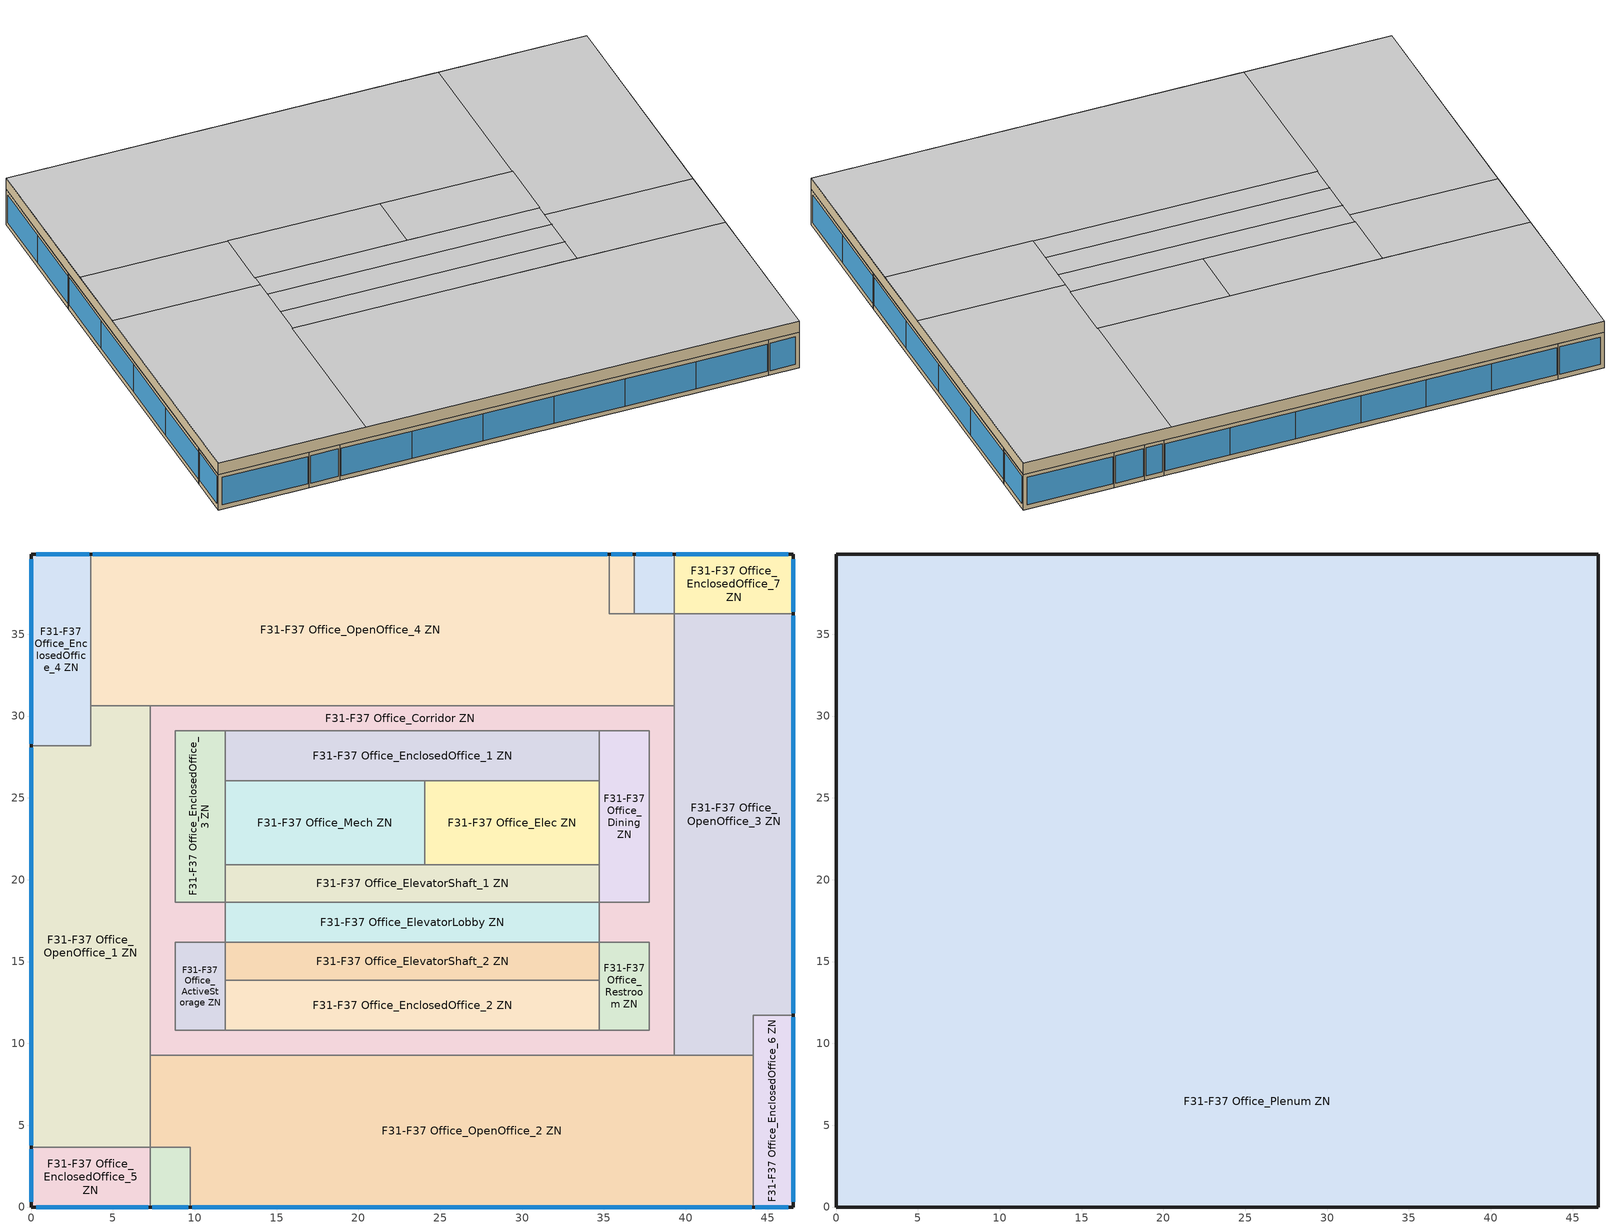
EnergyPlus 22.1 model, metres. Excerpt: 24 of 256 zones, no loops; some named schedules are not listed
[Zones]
F31-F37 Office_ActiveStorage ZN
 floor adiabatic (Adiabatic floor construction): 11.86,16.17 11.86,10.81 8.81,10.81 8.81,16.17 z140.82
 wall to F31-F37 Office_EnclosedOffice_2 ZN (Typical Interior Wall): 11.86,10.81 11.86,13.85 z140.82:144.02
 wall to F31-F37 Office_ElevatorShaft_2 ZN (Typical Interior Wall): 11.86,13.85 11.86,16.17 z140.82:144.02
 wall to F31-F37 Office_Corridor ZN (Typical Interior Wall): 11.86,16.17 8.81,16.17 8.81,10.81 11.86,10.81 z140.82:144.02
F31-F37 Office_Classroom ZN
 floor adiabatic (Adiabatic floor construction): 36.85,39.9 36.85,36.24 35.33,36.24 35.33,39.9 z140.82
 wall outside (Typical Insulated Steel Framed Exterior Wall R-20.41): 36.85,39.9 35.33,39.9 z140.82:144.02
 wall to F31-F37 Office_ConfRoom_2 ZN (Typical Interior Wall): 36.85,36.24 36.85,39.9 z140.82:144.02
 wall to F31-F37 Office_OpenOffice_4 ZN (Typical Interior Wall): 35.33,39.9 35.33,36.24 36.85,36.24 z140.82:144.02
 window (U 0.34 SHGC 0.38 Simple Glazing): 36.74,39.9 35.44,39.9 z141.22:143.72
F31-F37 Office_ConfRoom_1 ZN
 floor adiabatic (Adiabatic floor construction): 9.72,3.66 9.72,0 7.28,0 7.28,3.66 z140.82
 wall outside (Typical Insulated Steel Framed Exterior Wall R-20.41): 7.28,0 9.72,0 z140.82:144.02
 wall to F31-F37 Office_OpenOffice_2 ZN (Typical Interior Wall): 9.72,0 9.72,3.66 7.28,3.66 z140.82:144.02
 wall to F31-F37 Office_EnclosedOffice_5 ZN (Typical Interior Wall): 7.28,3.66 7.28,0 z140.82:144.02
 window (U 0.34 SHGC 0.38 Simple Glazing): 7.4,0 9.61,0 z141.22:143.69
F31-F37 Office_ConfRoom_2 ZN
 floor adiabatic (Adiabatic floor construction): 39.29,39.9 39.29,36.24 36.85,36.24 36.85,39.9 z140.82
 wall outside (Typical Insulated Steel Framed Exterior Wall R-20.41): 39.29,39.9 36.85,39.9 z140.82:144.02
 wall to F31-F37 Office_EnclosedOffice_7 ZN (Typical Interior Wall): 39.29,36.24 39.29,39.9 z140.82:144.02
 wall to F31-F37 Office_OpenOffice_4 ZN (Typical Interior Wall): 36.85,36.24 39.29,36.24 z140.82:144.02
 window (U 0.34 SHGC 0.38 Simple Glazing): 39.17,39.9 36.97,39.9 z141.22:143.69
F31-F37 Office_Corridor ZN
 floor adiabatic (Adiabatic floor construction): 8.81,29.09 8.81,19.95 7.28,19.95 7.28,29.09 z140.82; 37.76,18.61 37.76,16.17 34.72,16.17 34.72,18.61 z140.82; 39.29,30.62 39.29,19.95 37.76,19.95 37.76,30.62 z140.82; 11.86,18.61 11.86,16.17 8.81,16.17 8.81,18.61 z140.82; 39.29,10.81 39.29,9.28 8.81,9.28 8.81,10.81 z140.82; 39.29,19.95 39.29,10.81 37.76,10.81 37.76,19.95 z140.82; 37.76,30.62 37.76,29.09 7.28,29.09 7.28,30.62 z140.82; 8.81,19.95 8.81,9.28 7.28,9.28 7.28,19.95 z140.82
 wall to F31-F37 Office_Restroom ZN (Typical Interior Wall): 34.72,16.17 37.76,16.17 37.76,10.81 34.72,10.81 z140.82:144.02
 wall to F31-F37 Office_EnclosedOffice_2 ZN (Typical Interior Wall): 34.72,10.81 11.86,10.81 z140.82:144.02
 wall to F31-F37 Office_ElevatorLobby ZN (Typical Interior Wall): 11.86,16.17 11.86,18.61 / 34.72,18.61 34.72,16.17 z140.82:144.02
 wall to F31-F37 Office_EnclosedOffice_3 ZN (Typical Interior Wall): 11.86,18.61 8.81,18.61 8.81,29.09 11.86,29.09 z140.82:144.02
 wall to F31-F37 Office_Dining ZN (Typical Interior Wall): 34.72,29.09 37.76,29.09 37.76,18.61 34.72,18.61 z140.82:144.02
 wall to F31-F37 Office_EnclosedOffice_1 ZN (Typical Interior Wall): 11.86,29.09 34.72,29.09 z140.82:144.02
 wall to F31-F37 Office_OpenOffice_3 ZN (Typical Interior Wall): 39.29,9.28 39.29,30.62 z140.82:144.02
 wall to F31-F37 Office_OpenOffice_4 ZN (Typical Interior Wall): 39.29,30.62 7.28,30.62 z140.82:144.02
 wall to F31-F37 Office_OpenOffice_1 ZN (Typical Interior Wall): 7.28,30.62 7.28,9.28 z140.82:144.02
 wall to F31-F37 Office_OpenOffice_2 ZN (Typical Interior Wall): 7.28,9.28 39.29,9.28 z140.82:144.02
F31-F37 Office_Dining ZN
 floor adiabatic (Adiabatic floor construction): 37.76,29.09 37.76,18.61 34.72,18.61 34.72,29.09 z140.82
 wall to F31-F37 Office_EnclosedOffice_1 ZN (Typical Interior Wall): 34.72,29.09 34.72,26.05 z140.82:144.02
 wall to F31-F37 Office_Elec ZN (Typical Interior Wall): 34.72,26.05 34.72,20.92 z140.82:144.02
 wall to F31-F37 Office_ElevatorShaft_1 ZN (Typical Interior Wall): 34.72,20.92 34.72,18.61 z140.82:144.02
F31-F37 Office_Elec ZN
 floor adiabatic (Adiabatic floor construction): 34.72,26.05 34.72,20.92 24.05,20.92 24.05,26.05 z140.82
 wall to F31-F37 Office_EnclosedOffice_1 ZN (Typical Interior Wall): 34.72,26.05 24.05,26.05 z140.82:144.02
 wall to F31-F37 Office_Mech ZN (Typical Interior Wall): 24.05,26.05 24.05,20.92 z140.82:144.02
 wall to F31-F37 Office_ElevatorShaft_1 ZN (Typical Interior Wall): 24.05,20.92 34.72,20.92 z140.82:144.02
F31-F37 Office_ElevatorLobby ZN
 floor adiabatic (Adiabatic floor construction): 34.72,18.61 34.72,16.17 11.86,16.17 11.86,18.61 z140.82
 wall to F31-F37 Office_ElevatorShaft_1 ZN (Typical Interior Wall): 34.72,18.61 11.86,18.61 z140.82:144.02
 wall to F31-F37 Office_ElevatorShaft_2 ZN (Typical Interior Wall): 11.86,16.17 34.72,16.17 z140.82:144.02
F31-F37 Office_ElevatorShaft_1 ZN
 floor adiabatic (Adiabatic floor construction): 34.72,20.92 34.72,18.61 11.86,18.61 11.86,20.92 z140.82
 wall to F31-F37 Office_Mech ZN (Typical Interior Wall): 24.05,20.92 11.86,20.92 z140.82:144.02
 wall to F31-F37 Office_EnclosedOffice_3 ZN (Typical Interior Wall): 11.86,20.92 11.86,18.61 z140.82:144.02
F31-F37 Office_ElevatorShaft_2 ZN
 floor adiabatic (Adiabatic floor construction): 34.72,16.17 34.72,13.85 11.86,13.85 11.86,16.17 z140.82
 wall to F31-F37 Office_Restroom ZN (Typical Interior Wall): 34.72,13.85 34.72,16.17 z140.82:144.02
 wall to F31-F37 Office_EnclosedOffice_2 ZN (Typical Interior Wall): 11.86,13.85 34.72,13.85 z140.82:144.02
F31-F37 Office_EnclosedOffice_1 ZN
 floor adiabatic (Adiabatic floor construction): 34.72,29.09 34.72,26.05 11.86,26.05 11.86,29.09 z140.82
 wall to F31-F37 Office_EnclosedOffice_3 ZN (Typical Interior Wall): 11.86,29.09 11.86,26.05 z140.82:144.02
 wall to F31-F37 Office_Mech ZN (Typical Interior Wall): 11.86,26.05 24.05,26.05 z140.82:144.02
F31-F37 Office_EnclosedOffice_2 ZN
 floor adiabatic (Adiabatic floor construction): 34.72,13.85 34.72,10.81 11.86,10.81 11.86,13.85 z140.82
 wall to F31-F37 Office_Restroom ZN (Typical Interior Wall): 34.72,10.81 34.72,13.85 z140.82:144.02
F31-F37 Office_EnclosedOffice_3 ZN
 floor adiabatic (Adiabatic floor construction): 11.86,29.09 11.86,18.61 8.81,18.61 8.81,29.09 z140.82
 wall to F31-F37 Office_Mech ZN (Typical Interior Wall): 11.86,20.92 11.86,26.05 z140.82:144.02
F31-F37 Office_EnclosedOffice_4 ZN
 floor adiabatic (Adiabatic floor construction): 3.66,39.9 3.66,28.18 0,28.18 0,39.9 z140.82
 wall outside (Typical Insulated Steel Framed Exterior Wall R-20.41): 3.66,39.9 0,39.9 0,28.18 z140.82:144.02
 wall to F31-F37 Office_OpenOffice_1 ZN (Typical Interior Wall): 0,28.18 3.66,28.18 3.66,30.62 z140.82:144.02
 wall to F31-F37 Office_OpenOffice_4 ZN (Typical Interior Wall): 3.66,30.62 3.66,39.9 z140.82:144.02
 window (U 0.34 SHGC 0.38 Simple Glazing): 3.54,39.9 0.31,39.9 z141.22:143.68
 window (Office_EnclosedOffice_4_Wall_5_0_0_0_0_1_Win 4 Wind Cons U-0.34 SHGC 0.33): 0,33.94 0,28.3 z141.22:143.67
 window (Office_EnclosedOffice_4_Wall_5_0_0_1_0_0_Win 4 Wind Cons U-0.34 SHGC 0.33): 0,39.59 0,33.94 z141.22:143.67
F31-F37 Office_EnclosedOffice_5 ZN
 floor adiabatic (Adiabatic floor construction): 7.28,3.66 7.28,0 0,0 0,3.66 z140.82
 wall outside (Typical Insulated Steel Framed Exterior Wall R-20.41): 0,3.66 0,0 7.28,0 z140.82:144.02
 wall to F31-F37 Office_OpenOffice_1 ZN (Typical Interior Wall): 7.28,3.66 0,3.66 z140.82:144.02
 window (Office_EnclosedOffice_5_Wall_4_0_0_0_0_0_Win 4 Wind Cons U-0.34 SHGC 0.33): 0,3.54 0,0.31 z141.22:143.68
 window (U 0.34 SHGC 0.38 Simple Glazing): 0.31,0 7.17,0 z141.22:143.67
F31-F37 Office_EnclosedOffice_6 ZN
 floor adiabatic (Adiabatic floor construction): 46.57,11.72 46.57,0 44.13,0 44.13,11.72 z140.82
 wall outside (Typical Insulated Steel Framed Exterior Wall R-20.41): 44.13,0 46.57,0 46.57,11.72 z140.82:144.02
 wall to F31-F37 Office_OpenOffice_3 ZN (Typical Interior Wall): 46.57,11.72 44.13,11.72 44.13,9.28 z140.82:144.02
 wall to F31-F37 Office_OpenOffice_2 ZN (Typical Interior Wall): 44.13,9.28 44.13,0 z140.82:144.02
 window (Office_EnclosedOffice_6_Wall_2_0_0_0_0_1_Win 4 Wind Cons U-0.34 SHGC 0.33): 46.57,5.96 46.57,11.6 z141.22:143.67
 window (Office_EnclosedOffice_6_Wall_2_0_0_1_0_0_Win 4 Wind Cons U-0.34 SHGC 0.33): 46.57,0.31 46.57,5.95 z141.22:143.67
 window (U 0.34 SHGC 0.38 Simple Glazing): 44.25,0 46.27,0 z141.22:143.7
F31-F37 Office_EnclosedOffice_7 ZN
 floor adiabatic (Adiabatic floor construction): 46.57,39.9 46.57,36.24 39.29,36.24 39.29,39.9 z140.82
 wall outside (Typical Insulated Steel Framed Exterior Wall R-20.41): 46.57,36.24 46.57,39.9 39.29,39.9 z140.82:144.02
 wall to F31-F37 Office_OpenOffice_3 ZN (Typical Interior Wall): 39.29,36.24 46.57,36.24 z140.82:144.02
 window (Office_EnclosedOffice_7_Wall_2_0_0_0_0_0_Win 4 Wind Cons U-0.34 SHGC 0.33): 46.57,36.36 46.57,39.59 z141.22:143.68
 window (U 0.34 SHGC 0.38 Simple Glazing): 46.27,39.9 39.4,39.9 z141.22:143.67
F31-F37 Office_Mech ZN
 floor adiabatic (Adiabatic floor construction): 24.05,26.05 24.05,20.92 11.86,20.92 11.86,26.05 z140.82
F31-F37 Office_OpenOffice_1 ZN
 floor adiabatic (Adiabatic floor construction): 7.28,30.62 7.28,28.18 3.66,28.18 3.66,30.62 z140.82; 7.28,28.18 7.28,3.66 0,3.66 0,28.18 z140.82
 wall outside (Typical Insulated Steel Framed Exterior Wall R-20.41): 0,28.18 0,3.66 z140.82:144.02
 wall to F31-F37 Office_OpenOffice_4 ZN (Typical Interior Wall): 7.28,30.62 3.66,30.62 z140.82:144.02
 wall to F31-F37 Office_OpenOffice_2 ZN (Typical Interior Wall): 7.28,3.66 7.28,9.28 z140.82:144.02
 window (Office_OpenOffice_1_Wall_6_0_0_0_0_3_Win 4 Wind Cons U-0.34 SHGC 0.33): 0,9.84 0,3.77 z141.22:143.66
 window (Office_OpenOffice_1_Wall_6_0_0_1_0_2_Win 4 Wind Cons U-0.34 SHGC 0.33): 0,15.92 0,9.85 z141.22:143.66
 window (Office_OpenOffice_1_Wall_6_0_0_2_0_1_Win 4 Wind Cons U-0.34 SHGC 0.33): 0,21.99 0,15.92 z141.22:143.66
 window (Office_OpenOffice_1_Wall_6_0_0_3_0_0_Win 4 Wind Cons U-0.34 SHGC 0.33): 0,28.06 0,21.99 z141.22:143.66
F31-F37 Office_OpenOffice_2 ZN
 floor adiabatic (Adiabatic floor construction): 44.13,9.28 44.13,0 9.72,0 9.72,9.28 z140.82; 9.72,9.28 9.72,3.66 7.28,3.66 7.28,9.28 z140.82
 wall outside (Typical Insulated Steel Framed Exterior Wall R-20.41): 9.72,0 44.13,0 z140.82:144.02
 wall to F31-F37 Office_OpenOffice_3 ZN (Typical Interior Wall): 44.13,9.28 39.29,9.28 z140.82:144.02
 window (U 0.34 SHGC 0.38 Simple Glazing): 38.33,0 44.02,0 / 32.63,0 38.32,0 / 15.54,0 21.23,0 / 21.23,0 26.93,0 / 26.93,0 32.62,0 / 9.84,0 15.53,0 z141.22:143.66
F31-F37 Office_OpenOffice_3 ZN
 floor adiabatic (Adiabatic floor construction): 46.57,36.24 46.57,11.72 39.29,11.72 39.29,36.24 z140.82; 44.13,11.72 44.13,9.28 39.29,9.28 39.29,11.72 z140.82
 wall outside (Typical Insulated Steel Framed Exterior Wall R-20.41): 46.57,11.72 46.57,36.24 z140.82:144.02
 wall to F31-F37 Office_OpenOffice_4 ZN (Typical Interior Wall): 39.29,36.24 39.29,30.62 z140.82:144.02
 window (Office_OpenOffice_3_Wall_2_0_0_0_0_3_Win 4 Wind Cons U-0.34 SHGC 0.33): 46.57,30.05 46.57,36.12 z141.22:143.66
 window (Office_OpenOffice_3_Wall_2_0_0_1_0_2_Win 4 Wind Cons U-0.34 SHGC 0.33): 46.57,23.98 46.57,30.05 z141.22:143.66
 window (Office_OpenOffice_3_Wall_2_0_0_2_0_1_Win 4 Wind Cons U-0.34 SHGC 0.33): 46.57,17.91 46.57,23.98 z141.22:143.66
 window (Office_OpenOffice_3_Wall_2_0_0_3_0_0_Win 4 Wind Cons U-0.34 SHGC 0.33): 46.57,11.84 46.57,17.91 z141.22:143.66
F31-F37 Office_OpenOffice_4 ZN
 floor adiabatic (Adiabatic floor construction): 35.33,39.9 35.33,30.62 3.66,30.62 3.66,39.9 z140.82; 39.29,36.24 39.29,30.62 35.33,30.62 35.33,36.24 z140.82
 wall outside (Typical Insulated Steel Framed Exterior Wall R-20.41): 35.33,39.9 3.66,39.9 z140.82:144.02
 window (U 0.34 SHGC 0.38 Simple Glazing): 35.21,39.9 29.97,39.9 / 29.97,39.9 24.73,39.9 / 24.73,39.9 19.49,39.9 / 19.49,39.9 14.25,39.9 / 14.25,39.9 9.01,39.9 / 9.01,39.9 3.77,39.9 z141.22:143.66
F31-F37 Office_Restroom ZN
 floor adiabatic (Adiabatic floor construction): 37.76,16.17 37.76,10.81 34.72,10.81 34.72,16.17 z140.82
F31-F37 Office_Plenum ZN
 floor to F31-F37 Office_Classroom ZN (Typical Interior Floor): 36.85,39.9 36.85,36.24 35.33,36.24 35.33,39.9 z144.02
 floor to F31-F37 Office_Dining ZN (Typical Interior Floor): 37.76,29.09 37.76,18.61 34.72,18.61 34.72,29.09 z144.02
 floor to F31-F37 Office_Corridor ZN (Typical Interior Floor): 11.86,18.61 11.86,16.17 8.81,16.17 8.81,18.61 z144.02; 39.29,29.09 39.29,19.95 37.76,19.95 37.76,29.09 z144.02; 39.29,30.62 39.29,29.09 8.81,29.09 8.81,30.62 z144.02; 8.81,19.95 8.81,10.81 7.28,10.81 7.28,19.95 z144.02; 8.81,30.62 8.81,19.95 7.28,19.95 7.28,30.62 z144.02; 37.76,10.81 37.76,9.28 7.28,9.28 7.28,10.81 z144.02; 37.76,18.61 37.76,16.17 34.72,16.17 34.72,18.61 z144.02; 39.29,19.95 39.29,9.28 37.76,9.28 37.76,19.95 z144.02
 floor to F31-F37 Office_OpenOffice_3 ZN (Typical Interior Floor): 46.57,36.24 46.57,11.72 44.13,11.72 44.13,36.24 z144.02; 44.13,36.24 44.13,9.28 39.29,9.28 39.29,36.24 z144.02
 floor to F31-F37 Office_EnclosedOffice_5 ZN (Typical Interior Floor): 7.28,3.66 7.28,0 0,0 0,3.66 z144.02
 floor to F31-F37 Office_EnclosedOffice_4 ZN (Typical Interior Floor): 3.66,39.9 3.66,28.18 0,28.18 0,39.9 z144.02
 floor to F31-F37 Office_Mech ZN (Typical Interior Floor): 24.05,26.05 24.05,20.92 11.86,20.92 11.86,26.05 z144.02
 floor to F31-F37 Office_Elec ZN (Typical Interior Floor): 34.72,26.05 34.72,20.92 24.05,20.92 24.05,26.05 z144.02
 floor to F31-F37 Office_ActiveStorage ZN (Typical Interior Floor): 11.86,16.17 11.86,10.81 8.81,10.81 8.81,16.17 z144.02
 floor to F31-F37 Office_EnclosedOffice_2 ZN (Typical Interior Floor): 34.72,13.85 34.72,10.81 11.86,10.81 11.86,13.85 z144.02
 floor to F31-F37 Office_Restroom ZN (Typical Interior Floor): 37.76,16.17 37.76,10.81 34.72,10.81 34.72,16.17 z144.02
 floor to F31-F37 Office_ConfRoom_2 ZN (Typical Interior Floor): 39.29,39.9 39.29,36.24 36.85,36.24 36.85,39.9 z144.02
 floor to F31-F37 Office_EnclosedOffice_1 ZN (Typical Interior Floor): 34.72,29.09 34.72,26.05 11.86,26.05 11.86,29.09 z144.02
 floor to F31-F37 Office_ElevatorLobby ZN (Typical Interior Floor): 34.72,18.61 34.72,16.17 11.86,16.17 11.86,18.61 z144.02
 floor to F31-F37 Office_ElevatorShaft_2 ZN (Typical Interior Floor): 34.72,16.17 34.72,13.85 11.86,13.85 11.86,16.17 z144.02
 floor to F31-F37 Office_EnclosedOffice_7 ZN (Typical Interior Floor): 46.57,39.9 46.57,36.24 39.29,36.24 39.29,39.9 z144.02
 floor to F31-F37 Office_OpenOffice_4 ZN (Typical Interior Floor): 35.33,39.9 35.33,36.24 3.66,36.24 3.66,39.9 z144.02; 39.29,36.24 39.29,30.62 3.66,30.62 3.66,36.24 z144.02
 floor to F31-F37 Office_ConfRoom_1 ZN (Typical Interior Floor): 9.72,3.66 9.72,0 7.28,0 7.28,3.66 z144.02
 floor to F31-F37 Office_OpenOffice_2 ZN (Typical Interior Floor): 44.13,3.66 44.13,0 9.72,0 9.72,3.66 z144.02; 44.13,9.28 44.13,3.66 7.28,3.66 7.28,9.28 z144.02
 floor to F31-F37 Office_EnclosedOffice_6 ZN (Typical Interior Floor): 46.57,11.72 46.57,0 44.13,0 44.13,11.72 z144.02
 floor to F31-F37 Office_OpenOffice_1 ZN (Typical Interior Floor): 3.66,28.18 3.66,3.66 0,3.66 0,28.18 z144.02; 7.28,30.62 7.28,3.66 3.66,3.66 3.66,30.62 z144.02
 floor to F31-F37 Office_EnclosedOffice_3 ZN (Typical Interior Floor): 11.86,29.09 11.86,18.61 8.81,18.61 8.81,29.09 z144.02
 floor to F31-F37 Office_ElevatorShaft_1 ZN (Typical Interior Floor): 34.72,20.92 34.72,18.61 11.86,18.61 11.86,20.92 z144.02
 wall outside (Typical Insulated Steel Framed Exterior Wall R-20.41): 46.57,0 46.57,39.9 0,39.9 0,0 46.57,0 z144.02:145.02
 ceiling adiabatic (Adiabatic floor construction): 24.05,20.92 24.05,26.05 11.86,26.05 11.86,20.92 z145.02; 34.72,20.92 34.72,26.05 24.05,26.05 24.05,20.92 z145.02; 46.57,13.85 46.57,19.95 34.72,19.95 34.72,13.85 z145.02; 46.57,19.95 46.57,39.9 34.72,39.9 34.72,19.95 z145.02; 46.57,0 46.57,13.85 11.86,13.85 11.86,0 z145.02; 34.72,26.05 34.72,39.9 0,39.9 0,26.05 z145.02; 11.86,0 11.86,19.95 0,19.95 0,0 z145.02; 11.86,19.95 11.86,26.05 0,26.05 0,19.95 z145.02; 34.72,13.85 34.72,16.17 11.86,16.17 11.86,13.85 z145.02; 34.72,16.17 34.72,18.61 11.86,18.61 11.86,16.17 z145.02; 34.72,18.61 34.72,20.92 11.86,20.92 11.86,18.61 z145.02
[Building]
-SuperTallBuilding-ASHRAE 169-2013-6A created: 2026-04-17 12:02:49 -0400: North Axis {deg}=0; Terrain=Suburbs; Loads Convergence Tolerance Value {W}=0.04; Temperature Convergence Tolerance Value {deltaC}=0.4; Solar Distribution=FullExterior; Maximum Number of Warmup Days=25; Minimum Number of Warmup Days=6
[Site:Location]
Rochester International Arpt_MN_USA: Latitude {deg}=43.9; Longitude {deg}=-92.5; Time Zone {hr}=-6; Elevation {m}=398
[Site:GroundTemperature:Deep]
5.5, 1.7, -0.6, -1.3, 0.1, 3.2, 7.1, 10.9, 13.4, 14, 12.6, 9.5
[Site:GroundTemperature:FCfactorMethod]
January Ground Temperature {C}=7.4; February Ground Temperature {C}=-0; March Ground Temperature {C}=-7.6; April Ground Temperature {C}=-12.6; May Ground Temperature {C}=-7.7; June Ground Temperature {C}=0.3; July Ground Temperature {C}=7; August Ground Temperature {C}=14.2; September Ground Temperature {C}=19.2; October Ground Temperature {C}=20.9; November Ground Temperature {C}=20; December Ground Temperature {C}=15.4
[Site:GroundTemperature:Shallow]
-2.2, -7.4, -8.8, -7.6, -0.6, 7.3, 14.6, 20, 21.5, 19, 13, 5.4
[Site:WaterMainsTemperature]
Calculation Method=Correlation; Annual Average Outdoor Air Temperature {C}=6.375; Maximum Difference In Monthly Average Outdoor Air Temperatures {deltaC}=33.5
[SizingPeriod:DesignDay] Day of Month=21; Dry-Bulb Temperature Range Modifier Type=DefaultMultipliers; Humidity Condition Type=Wetbulb; Barometric Pressure {Pa}=96634; Rain Indicator=No; Snow Indicator=No; Daylight Saving Time Indicator=No; Begin Environment Reset Mode=FullResetAtBeginEnvironment
Name | Month | Day Type | Maximum Dry-Bulb Temperature {C} | Daily Dry-Bulb Temperature Range {deltaC} | Wetbulb or DewPoint at Maximum Dry-Bulb {C} | Wind Speed {m/s} | Wind Direction {deg} | Solar Model Indicator | ASHRAE Clear Sky Optical Depth for Beam Irradiance (taub) | ASHRAE Clear Sky Optical Depth for Diffuse Irradiance (taud) | Sky Clearness
Rochester International Arpt Ann Clg .4% Condns DB=>MWB | 7 | SummerDesignDay | 31.2 | 10.6 | 23.1 | 6.7 | 200 | ASHRAETau | 0.404 | 2.226
Rochester International Arpt Ann Clg .4% Condns WB=>MDB | 7 | SummerDesignDay | 29.2 | 10.6 | 24.9 | 6.7 | 200 | ASHRAETau | 0.404 | 2.226
Rochester International Arpt Ann Htg 99.6% Condns DB | 1 | WinterDesignDay | -26.2 | 0 | -26.2 | 5.7 | 310 | ASHRAEClearSky |  |  | 0
[Material] Thermal Absorptance=0.9; Solar Absorptance=0.7
Name | Roughness | Thickness {m} | Conductivity {W/m-K} | Density {kg/m3} | Specific Heat {J/kg-K} | Visible Absorptance
100mm Normalweight concrete floor | MediumSmooth | 0.1016 | 2.31 | 2322 | 832 | 0.7
25mm Stucco | Smooth | 0.0254 | 0.72 | 1856 | 840 | 0.7
5/8 in. Gypsum Board | MediumSmooth | 0.0159 | 0.16 | 800 | 1090 | 0.7
G01 13mm gypsum board | Smooth | 0.0127 | 0.16 | 800 | 1090 | 0.5
Std Wood 6inch | MediumSmooth | 0.15 | 0.12 | 540 | 1210 | 0.7
[Material:NoMass] Thermal Absorptance=0.9; Solar Absorptance=0.7
Name | Roughness | Thermal Resistance {m2-K/W} | Visible Absorptance
CP02 CARPET PAD | VeryRough | 0.21648 | 0.8
Nonres_Floor_Insulation | MediumSmooth | 2.88292 | 0.7
Typical Insulation R-18.23 | Smooth | 3.21036 | 0.7
[WindowMaterial:SimpleGlazingSystem] U-Factor {W/m2-K}=1.93061; Visible Transmittance=0.81
Name | Solar Heat Gain Coefficient
Office_EnclosedOffice_4_Wall_5_0_0_0_0_1_Win 4 Wind SG Mat U-0.34 SHGC 0.33; Office_EnclosedOffice_4_Wall_5_0_0_1_0_0_Win 4 Wind SG Mat U-0.34 SHGC 0.33; Office_EnclosedOffice_5_Wall_4_0_0_0_0_0_Win 4 Wind SG Mat U-0.34 SHGC 0.33; Office_EnclosedOffice_6_Wall_2_0_0_0_0_1_Win 4 Wind SG Mat U-0.34 SHGC 0.33; Office_EnclosedOffice_6_Wall_2_0_0_1_0_0_Win 4 Wind SG Mat U-0.34 SHGC 0.33; Office_EnclosedOffice_7_Wall_2_0_0_0_0_0_Win 4 Wind SG Mat U-0.34 SHGC 0.33; Office_OpenOffice_1_Wall_6_0_0_0_0_3_Win 4 Wind SG Mat U-0.34 SHGC 0.33; Office_OpenOffice_1_Wall_6_0_0_1_0_2_Win 4 Wind SG Mat U-0.34 SHGC 0.33; Office_OpenOffice_1_Wall_6_0_0_2_0_1_Win 4 Wind SG Mat U-0.34 SHGC 0.33; Office_OpenOffice_1_Wall_6_0_0_3_0_0_Win 4 Wind SG Mat U-0.34 SHGC 0.33; Office_OpenOffice_3_Wall_2_0_0_0_0_3_Win 4 Wind SG Mat U-0.34 SHGC 0.33; Office_OpenOffice_3_Wall_2_0_0_1_0_2_Win 4 Wind SG Mat U-0.34 SHGC 0.33; Office_OpenOffice_3_Wall_2_0_0_2_0_1_Win 4 Wind SG Mat U-0.34 SHGC 0.33; Office_OpenOffice_3_Wall_2_0_0_3_0_0_Win 4 Wind SG Mat U-0.34 SHGC 0.33 | 0.33
U 0.34 SHGC 0.38 Simple Glazing | 0.38
[Construction]
Adiabatic floor construction: CP02 CARPET PAD, 100mm Normalweight concrete floor, Nonres_Floor_Insulation
InteriorFurnishings: Std Wood 6inch
Office_EnclosedOffice_4_Wall_5_0_0_0_0_1_Win 4 Wind Cons U-0.34 SHGC 0.33: Office_EnclosedOffice_4_Wall_5_0_0_0_0_1_Win 4 Wind SG Mat U-0.34 SHGC 0.33
Office_EnclosedOffice_4_Wall_5_0_0_1_0_0_Win 4 Wind Cons U-0.34 SHGC 0.33: Office_EnclosedOffice_4_Wall_5_0_0_1_0_0_Win 4 Wind SG Mat U-0.34 SHGC 0.33
Office_EnclosedOffice_5_Wall_4_0_0_0_0_0_Win 4 Wind Cons U-0.34 SHGC 0.33: Office_EnclosedOffice_5_Wall_4_0_0_0_0_0_Win 4 Wind SG Mat U-0.34 SHGC 0.33
Office_EnclosedOffice_6_Wall_2_0_0_0_0_1_Win 4 Wind Cons U-0.34 SHGC 0.33: Office_EnclosedOffice_6_Wall_2_0_0_0_0_1_Win 4 Wind SG Mat U-0.34 SHGC 0.33
Office_EnclosedOffice_6_Wall_2_0_0_1_0_0_Win 4 Wind Cons U-0.34 SHGC 0.33: Office_EnclosedOffice_6_Wall_2_0_0_1_0_0_Win 4 Wind SG Mat U-0.34 SHGC 0.33
Office_EnclosedOffice_7_Wall_2_0_0_0_0_0_Win 4 Wind Cons U-0.34 SHGC 0.33: Office_EnclosedOffice_7_Wall_2_0_0_0_0_0_Win 4 Wind SG Mat U-0.34 SHGC 0.33
Office_OpenOffice_1_Wall_6_0_0_0_0_3_Win 4 Wind Cons U-0.34 SHGC 0.33: Office_OpenOffice_1_Wall_6_0_0_0_0_3_Win 4 Wind SG Mat U-0.34 SHGC 0.33
Office_OpenOffice_1_Wall_6_0_0_1_0_2_Win 4 Wind Cons U-0.34 SHGC 0.33: Office_OpenOffice_1_Wall_6_0_0_1_0_2_Win 4 Wind SG Mat U-0.34 SHGC 0.33
Office_OpenOffice_1_Wall_6_0_0_2_0_1_Win 4 Wind Cons U-0.34 SHGC 0.33: Office_OpenOffice_1_Wall_6_0_0_2_0_1_Win 4 Wind SG Mat U-0.34 SHGC 0.33
Office_OpenOffice_1_Wall_6_0_0_3_0_0_Win 4 Wind Cons U-0.34 SHGC 0.33: Office_OpenOffice_1_Wall_6_0_0_3_0_0_Win 4 Wind SG Mat U-0.34 SHGC 0.33
Office_OpenOffice_3_Wall_2_0_0_0_0_3_Win 4 Wind Cons U-0.34 SHGC 0.33: Office_OpenOffice_3_Wall_2_0_0_0_0_3_Win 4 Wind SG Mat U-0.34 SHGC 0.33
Office_OpenOffice_3_Wall_2_0_0_1_0_2_Win 4 Wind Cons U-0.34 SHGC 0.33: Office_OpenOffice_3_Wall_2_0_0_1_0_2_Win 4 Wind SG Mat U-0.34 SHGC 0.33
Office_OpenOffice_3_Wall_2_0_0_2_0_1_Win 4 Wind Cons U-0.34 SHGC 0.33: Office_OpenOffice_3_Wall_2_0_0_2_0_1_Win 4 Wind SG Mat U-0.34 SHGC 0.33
Office_OpenOffice_3_Wall_2_0_0_3_0_0_Win 4 Wind Cons U-0.34 SHGC 0.33: Office_OpenOffice_3_Wall_2_0_0_3_0_0_Win 4 Wind SG Mat U-0.34 SHGC 0.33
Typical Insulated Steel Framed Exterior Wall R-20.41: 25mm Stucco, 5/8 in. Gypsum Board, Typical Insulation R-18.23, 5/8 in. Gypsum Board
Typical Interior Floor: 100mm Normalweight concrete floor, CP02 CARPET PAD
Typical Interior Wall: G01 13mm gypsum board, G01 13mm gypsum board
U 0.34 SHGC 0.38 Simple Glazing: U 0.34 SHGC 0.38 Simple Glazing
[Zone] Multiplier=7
Name | Part of Total Floor Area
F31-F37 Office_ActiveStorage ZN; F31-F37 Office_Classroom ZN; F31-F37 Office_ConfRoom_1 ZN; F31-F37 Office_ConfRoom_2 ZN; F31-F37 Office_Corridor ZN; F31-F37 Office_Dining ZN; F31-F37 Office_Elec ZN; F31-F37 Office_ElevatorLobby ZN; F31-F37 Office_ElevatorShaft_1 ZN; F31-F37 Office_ElevatorShaft_2 ZN; F31-F37 Office_EnclosedOffice_1 ZN; F31-F37 Office_EnclosedOffice_2 ZN; F31-F37 Office_EnclosedOffice_3 ZN; F31-F37 Office_EnclosedOffice_4 ZN; F31-F37 Office_EnclosedOffice_5 ZN; F31-F37 Office_EnclosedOffice_6 ZN; F31-F37 Office_EnclosedOffice_7 ZN; F31-F37 Office_Mech ZN; F31-F37 Office_OpenOffice_1 ZN; F31-F37 Office_OpenOffice_2 ZN; F31-F37 Office_OpenOffice_3 ZN; F31-F37 Office_OpenOffice_4 ZN; F31-F37 Office_Restroom ZN | Yes
F31-F37 Office_Plenum ZN | No
[Space]
Name | Zone | Space Type
F31-F37 Office_ActiveStorage | F31-F37 Office_ActiveStorage ZN | Storage
F31-F37 Office_Classroom | F31-F37 Office_Classroom ZN | Classroom
F31-F37 Office_ConfRoom_1 | F31-F37 Office_ConfRoom_1 ZN | Conference
F31-F37 Office_ConfRoom_2 | F31-F37 Office_ConfRoom_2 ZN | Conference
F31-F37 Office_Corridor | F31-F37 Office_Corridor ZN | Corridor
F31-F37 Office_Dining | F31-F37 Office_Dining ZN | Dining
F31-F37 Office_Elec | F31-F37 Office_Elec ZN | Elec/MechRoom
F31-F37 Office_ElevatorLobby | F31-F37 Office_ElevatorLobby ZN | Elevator Lobby
F31-F37 Office_ElevatorShaft_1 | F31-F37 Office_ElevatorShaft_1 ZN | Elevator Shaft
F31-F37 Office_ElevatorShaft_2 | F31-F37 Office_ElevatorShaft_2 ZN | Elevator Shaft
F31-F37 Office_EnclosedOffice_1 | F31-F37 Office_EnclosedOffice_1 ZN | ClosedOffice
F31-F37 Office_EnclosedOffice_2 | F31-F37 Office_EnclosedOffice_2 ZN | ClosedOffice
F31-F37 Office_EnclosedOffice_3 | F31-F37 Office_EnclosedOffice_3 ZN | ClosedOffice
F31-F37 Office_EnclosedOffice_4 | F31-F37 Office_EnclosedOffice_4 ZN | ClosedOffice
F31-F37 Office_EnclosedOffice_5 | F31-F37 Office_EnclosedOffice_5 ZN | ClosedOffice
F31-F37 Office_EnclosedOffice_6 | F31-F37 Office_EnclosedOffice_6 ZN | ClosedOffice
F31-F37 Office_EnclosedOffice_7 | F31-F37 Office_EnclosedOffice_7 ZN | ClosedOffice
F31-F37 Office_Mech | F31-F37 Office_Mech ZN | Elec/MechRoom
F31-F37 Office_OpenOffice_1 | F31-F37 Office_OpenOffice_1 ZN | OpenOffice
F31-F37 Office_OpenOffice_2 | F31-F37 Office_OpenOffice_2 ZN | OpenOffice
F31-F37 Office_OpenOffice_3 | F31-F37 Office_OpenOffice_3 ZN | OpenOffice
F31-F37 Office_OpenOffice_4 | F31-F37 Office_OpenOffice_4 ZN | OpenOffice
F31-F37 Office_Plenum | F31-F37 Office_Plenum ZN | Plenum Space Type
F31-F37 Office_Restroom | F31-F37 Office_Restroom ZN | Restroom
[SpaceList]
Corridor: F4-F12 Office_Corridor, F13-F21 Office_Corridor, Basement_Corridor, F31-F37 Office_Corridor, F22-F30 Office_Corridor
Elec/MechRoom: F38 Resi_bot_Elec, F1 Retail_F1_Mech, Basement_Mech, F72 Hotel_top_Mech, F55 Hotel_bot_Elec, F72 Hotel_top_Elec, F55 Hotel_bot_Mech, F4-F12 Office_Mech, F4-F12 Office_Elec, F13-F21 Office_Elec, F22-F30 Office_Elec, F2-F3 Retail_F2_Elec, F31-F37 Office_Mech, Basement_Elec, F38 Skylobby_Mech, F38 Skylobby_Elec, F2-F3 Retail_F2_Mech, F31-F37 Office_Elec, F39-F46 Resi_mid_Elec, F38 Resi_bot_Mech, F13-F21 Office_Mech, F1 Retail_F1_Elec, F39-F46 Resi_mid_Mech, F22-F30 Office_Mech, F47-F54 Resi_mid_Mech, F56-F63 Hotel_mid_Elec, F64-F70 Hotel_mid_Mech, F64-F70 Hotel_mid_Elec, F47-F54 Resi_mid_Elec, F56-F63 Hotel_mid_Mech
Elevator Lobby: F22-F30 Office_ElevatorLobby, Basement_ElevatorLobby, F38 Resi_bot_ElevatorLobby, F2-F3 Retail_F2_ElevatorLobby, F64-F70 Hotel_mid_ElevatorLobby, F38 Skylobby_ElevatorLobby, F13-F21 Office_ElevatorLobby, F55 Hotel_bot_ElevatorLobby, F39-F46 Resi_mid_ElevatorLobby, F72 Hotel_top_ElevatorLobby, F1 Retail_F1_ElevatorLobby, F4-F12 Office_ElevatorLobby, F56-F63 Hotel_mid_ElevatorLobby, F47-F54 Resi_mid_ElevatorLobby, F31-F37 Office_ElevatorLobby
Elevator Shaft: F72 Hotel_top_ElevatorShaft_1, F55 Hotel_bot_ElevatorShaft_2, F38 Resi_bot_ElevatorShaft_1, F1 Retail_F1_ElevatorShaft_1, F72 Hotel_top_ElevatorShaft_2, F1 Retail_F1_ElevatorShaft_2, Basement_ElevatorShaft_1, F13-F21 Office_ElevatorShaft_1, F4-F12 Office_ElevatorShaft_2, F38 Resi_bot_ElevatorShaft_2, F2-F3 Retail_F2_ElevatorShaft_2, F4-F12 Office_ElevatorShaft_1, F39-F46 Resi_mid_ElevatorShaft_1, F47-F54 Resi_mid_ElevatorShaft_2, F38 Skylobby_ElevatorShaft_1, F22-F30 Office_ElevatorShaft_2, F22-F30 Office_ElevatorShaft_1, F31-F37 Office_ElevatorShaft_1, F13-F21 Office_ElevatorShaft_2, F31-F37 Office_ElevatorShaft_2, F56-F63 Hotel_mid_ElevatorShaft_2, Basement_ElevatorShaft_2, F39-F46 Resi_mid_ElevatorShaft_2, F2-F3 Retail_F2_ElevatorShaft_1, F38 Skylobby_ElevatorShaft_2, F55 Hotel_bot_ElevatorShaft_1, F47-F54 Resi_mid_ElevatorShaft_1, F64-F70 Hotel_mid_ElevatorShaft_1, F56-F63 Hotel_mid_ElevatorShaft_1, F64-F70 Hotel_mid_ElevatorShaft_2
OpenOffice: F22-F30 Office_OpenOffice_4, F13-F21 Office_OpenOffice_4, F22-F30 Office_OpenOffice_3, F4-F12 Office_OpenOffice_2, F31-F37 Office_OpenOffice_4, F13-F21 Office_OpenOffice_2, F4-F12 Office_OpenOffice_1, F31-F37 Office_OpenOffice_3, F22-F30 Office_OpenOffice_1, F31-F37 Office_OpenOffice_1, F13-F21 Office_OpenOffice_1, F31-F37 Office_OpenOffice_2, F4-F12 Office_OpenOffice_3, F4-F12 Office_OpenOffice_4, F22-F30 Office_OpenOffice_2, Basement_OpenOffice, F13-F21 Office_OpenOffice_3
Plenum Space Type: F1 Retail_F1_Plenum, F72 Hotel_top_Plenum, F4-F12 Office_Plenum, F2-F3 Retail_F2_Plenum, F13-F21 Office_Plenum, F22-F30 Office_Plenum, F31-F37 Office_Plenum, F38 Skylobby_Plenum
Storage: F4-F12 Office_ActiveStorage, F22-F30 Office_ActiveStorage, F31-F37 Office_ActiveStorage, F13-F21 Office_ActiveStorage
Classroom: F4-F12 Office_Classroom, F31-F37 Office_Classroom, F22-F30 Office_Classroom, F13-F21 Office_Classroom
Conference: F31-F37 Office_ConfRoom_1, F4-F12 Office_ConfRoom_2, F13-F21 Office_ConfRoom_2, F13-F21 Office_ConfRoom_1, F22-F30 Office_ConfRoom_2, F31-F37 Office_ConfRoom_2, F22-F30 Office_ConfRoom_1, F4-F12 Office_ConfRoom_1
Dining: F4-F12 Office_Dining, F13-F21 Office_Dining, F22-F30 Office_Dining, F31-F37 Office_Dining
ClosedOffice: F13-F21 Office_EnclosedOffice_5, F4-F12 Office_EnclosedOffice_4, F22-F30 Office_EnclosedOffice_3, F4-F12 Office_EnclosedOffice_2, F4-F12 Office_EnclosedOffice_5, F13-F21 Office_EnclosedOffice_3, F31-F37 Office_EnclosedOffice_5, F13-F21 Office_EnclosedOffice_4, F13-F21 Office_EnclosedOffice_6, F4-F12 Office_EnclosedOffice_1, F13-F21 Office_EnclosedOffice_1, F4-F12 Office_EnclosedOffice_3, F31-F37 Office_EnclosedOffice_4, F31-F37 Office_EnclosedOffice_6, F13-F21 Office_EnclosedOffice_7, F31-F37 Office_EnclosedOffice_1, F22-F30 Office_EnclosedOffice_5, F4-F12 Office_EnclosedOffice_6, F4-F12 Office_EnclosedOffice_7, F31-F37 Office_EnclosedOffice_2, F22-F30 Office_EnclosedOffice_6, F22-F30 Office_EnclosedOffice_7, F22-F30 Office_EnclosedOffice_2, F22-F30 Office_EnclosedOffice_1, F22-F30 Office_EnclosedOffice_4, F31-F37 Office_EnclosedOffice_3, F13-F21 Office_EnclosedOffice_2, F31-F37 Office_EnclosedOffice_7
Restroom: F13-F21 Office_Restroom, F4-F12 Office_Restroom, F31-F37 Office_Restroom, F22-F30 Office_Restroom
[Lights] Design Level Calculation Method=Watts/Area; Return Air Fraction=0.4; Fraction Radiant=0.4; Fraction Visible=0.2; Fraction Replaceable=1
Name | Zone or ZoneList or Space or SpaceList | Schedule | Watts per Floor Area {W/m2}
Corridor Lights | Corridor | OfficeLarge BLDG_LIGHT_SCH_2013 | 4.4132
Elec/MechRoom Lights | Elec/MechRoom | OfficeLarge BLDG_LIGHT_SCH_2013 | 4.62848
Elevator Lobby Lights | Elevator Lobby | OfficeLarge BLDG_LIGHT_SCH | 6.99654
OpenOffice Lights | OpenOffice | OfficeLarge BLDG_LIGHT_SCH_2013 | 6.56599
Storage Lights | Storage | OfficeLarge BLDG_LIGHT_SCH_2013 | 4.09029
Classroom Lights | Classroom | OfficeLarge BLDG_LIGHT_SCH_2013 | 7.64238
Conference Lights | Conference | OfficeLarge BLDG_LIGHT_SCH_2013 | 10.441
Dining Lights | Dining | OfficeLarge BLDG_LIGHT_SCH_2013 | 4.62848
ClosedOffice Lights | ClosedOffice | OfficeLarge BLDG_LIGHT_SCH_2013 | 7.96529
Restroom Lights | Restroom | OfficeLarge BLDG_LIGHT_SCH_2013 | 6.78126
[People] Number of People Schedule=OfficeLarge BLDG_OCC_SCH; Number of People Calculation Method=People/Area; Fraction Radiant=0.3; Activity Level Schedule=OfficeMedium ACTIVITY_SCH; Work Efficiency Schedule=Work Efficiency Schedule; Clothing Insulation Schedule=Clothing Schedule; Air Velocity Schedule=Air Velocity Schedule
Name | Zone or ZoneList or Space or SpaceList | People per Floor Area {person/m2}
Corridor People | Corridor | 0.0107639
Elevator Lobby People | Elevator Lobby | 0.107639
OpenOffice People | OpenOffice | 0.0565105
Classroom People | Classroom | 0.376737
Conference People | Conference | 0.538196
Dining People | Dining | 0.107639
ClosedOffice People | ClosedOffice | 0.0511286
Restroom People | Restroom | 0.107639
[ElectricEquipment] Schedule=OfficeLarge BLDG_EQUIP_SCH; Design Level Calculation Method=Watts/Area; Fraction Latent=0; Fraction Radiant=0.5; Fraction Lost=0
Name | Zone or ZoneList or Space or SpaceList | Watts per Floor Area {W/m2}
Corridor Elec Equip | Corridor | 1.72223
Elec/MechRoom Elec Equip | Elec/MechRoom | 2.90626
Elevator Lobby Elec Equip | Elevator Lobby | 0.753474
OpenOffice Elec Equip | OpenOffice | 7.64238
Classroom Elec Equip | Classroom | 9.99967
Conference Elec Equip | Conference | 3.98265
Dining Elec Equip | Dining | 10.7639
ClosedOffice Elec Equip | ClosedOffice | 6.8889
Restroom Elec Equip | Restroom | 0.753474
[InternalMass] Construction=InteriorFurnishings
Name | Zone or ZoneList | Space or SpaceList | Surface Area {m2}
F31-F37 Office_ActiveStorage Mass | F31-F37 Office_ActiveStorage ZN | F31-F37 Office_ActiveStorage | 32.7014
F31-F37 Office_Classroom Mass | F31-F37 Office_Classroom ZN | F31-F37 Office_Classroom | 11.1484
F31-F37 Office_ConfRoom_1 Mass | F31-F37 Office_ConfRoom_1 ZN | F31-F37 Office_ConfRoom_1 | 17.8374
F31-F37 Office_ConfRoom_2 Mass | F31-F37 Office_ConfRoom_2 ZN | F31-F37 Office_ConfRoom_2 | 17.8374
F31-F37 Office_Corridor Mass | F31-F37 Office_Corridor ZN | F31-F37 Office_Corridor | 336.309
F31-F37 Office_Dining Mass | F31-F37 Office_Dining ZN | F31-F37 Office_Dining | 63.9178
F31-F37 Office_Elec Mass | F31-F37 Office_Elec ZN | F31-F37 Office_Elec | 109.255
F31-F37 Office_ElevatorLobby Mass | F31-F37 Office_ElevatorLobby ZN | F31-F37 Office_ElevatorLobby | 111.484
F31-F37 Office_EnclosedOffice_1 Mass | F31-F37 Office_EnclosedOffice_1 ZN | F31-F37 Office_EnclosedOffice_1 | 139.355
F31-F37 Office_EnclosedOffice_2 Mass | F31-F37 Office_EnclosedOffice_2 ZN | F31-F37 Office_EnclosedOffice_2 | 139.355
F31-F37 Office_EnclosedOffice_3 Mass | F31-F37 Office_EnclosedOffice_3 ZN | F31-F37 Office_EnclosedOffice_3 | 63.9178
F31-F37 Office_EnclosedOffice_4 Mass | F31-F37 Office_EnclosedOffice_4 ZN | F31-F37 Office_EnclosedOffice_4 | 85.7305
F31-F37 Office_EnclosedOffice_5 Mass | F31-F37 Office_EnclosedOffice_5 ZN | F31-F37 Office_EnclosedOffice_5 | 53.289
F31-F37 Office_EnclosedOffice_6 Mass | F31-F37 Office_EnclosedOffice_6 ZN | F31-F37 Office_EnclosedOffice_6 | 57.1541
F31-F37 Office_EnclosedOffice_7 Mass | F31-F37 Office_EnclosedOffice_7 ZN | F31-F37 Office_EnclosedOffice_7 | 53.289
F31-F37 Office_Mech Mass | F31-F37 Office_Mech ZN | F31-F37 Office_Mech | 124.863
F31-F37 Office_OpenOffice_1 Mass | F31-F37 Office_OpenOffice_1 ZN | F31-F37 Office_OpenOffice_1 | 374.948
F31-F37 Office_OpenOffice_2 Mass | F31-F37 Office_OpenOffice_2 ZN | F31-F37 Office_OpenOffice_2 | 666.193
F31-F37 Office_OpenOffice_3 Mass | F31-F37 Office_OpenOffice_3 ZN | F31-F37 Office_OpenOffice_3 | 380.892
F31-F37 Office_OpenOffice_4 Mass | F31-F37 Office_OpenOffice_4 ZN | F31-F37 Office_OpenOffice_4 | 632.406
F31-F37 Office_Plenum Mass | F31-F37 Office_Plenum ZN | F31-F37 Office_Plenum | 3716.4
F31-F37 Office_Restroom Mass | F31-F37 Office_Restroom ZN | F31-F37 Office_Restroom | 32.7014
[ZoneInfiltration:DesignFlowRate] Design Flow Rate Calculation Method=Flow/ExteriorArea; Flow Rate per Exterior Surface Area {m3/s-m2}=0.000610952; Constant Term Coefficient=0.3357; Temperature Term Coefficient=0.0037; Velocity Term Coefficient=0; Velocity Squared Term Coefficient=0.0173
Name | Zone or ZoneList or Space or SpaceList | Schedule
F31-F37 Office_Classroom HVAC Off Infiltration | F31-F37 Office_Classroom ZN | Infiltration HVAC Off Schedule
F31-F37 Office_Classroom HVAC On Infiltration | F31-F37 Office_Classroom ZN | Infiltration HVAC On Schedule
F31-F37 Office_ConfRoom_1 HVAC Off Infiltration | F31-F37 Office_ConfRoom_1 ZN | Infiltration HVAC Off Schedule
F31-F37 Office_ConfRoom_1 HVAC On Infiltration | F31-F37 Office_ConfRoom_1 ZN | Infiltration HVAC On Schedule
F31-F37 Office_ConfRoom_2 HVAC Off Infiltration | F31-F37 Office_ConfRoom_2 ZN | Infiltration HVAC Off Schedule
F31-F37 Office_ConfRoom_2 HVAC On Infiltration | F31-F37 Office_ConfRoom_2 ZN | Infiltration HVAC On Schedule
F31-F37 Office_EnclosedOffice_4 HVAC Off Infiltration | F31-F37 Office_EnclosedOffice_4 ZN | Infiltration HVAC Off Schedule
F31-F37 Office_EnclosedOffice_4 HVAC On Infiltration | F31-F37 Office_EnclosedOffice_4 ZN | Infiltration HVAC On Schedule
F31-F37 Office_EnclosedOffice_5 HVAC Off Infiltration | F31-F37 Office_EnclosedOffice_5 ZN | Infiltration HVAC Off Schedule
F31-F37 Office_EnclosedOffice_5 HVAC On Infiltration | F31-F37 Office_EnclosedOffice_5 ZN | Infiltration HVAC On Schedule
F31-F37 Office_EnclosedOffice_6 HVAC Off Infiltration | F31-F37 Office_EnclosedOffice_6 ZN | Infiltration HVAC Off Schedule
F31-F37 Office_EnclosedOffice_6 HVAC On Infiltration | F31-F37 Office_EnclosedOffice_6 ZN | Infiltration HVAC On Schedule
F31-F37 Office_EnclosedOffice_7 HVAC Off Infiltration | F31-F37 Office_EnclosedOffice_7 ZN | Infiltration HVAC Off Schedule
F31-F37 Office_EnclosedOffice_7 HVAC On Infiltration | F31-F37 Office_EnclosedOffice_7 ZN | Infiltration HVAC On Schedule
F31-F37 Office_OpenOffice_1 HVAC Off Infiltration | F31-F37 Office_OpenOffice_1 ZN | Infiltration HVAC Off Schedule
F31-F37 Office_OpenOffice_1 HVAC On Infiltration | F31-F37 Office_OpenOffice_1 ZN | Infiltration HVAC On Schedule
F31-F37 Office_OpenOffice_2 HVAC Off Infiltration | F31-F37 Office_OpenOffice_2 ZN | Infiltration HVAC Off Schedule
F31-F37 Office_OpenOffice_2 HVAC On Infiltration | F31-F37 Office_OpenOffice_2 ZN | Infiltration HVAC On Schedule
F31-F37 Office_OpenOffice_3 HVAC Off Infiltration | F31-F37 Office_OpenOffice_3 ZN | Infiltration HVAC Off Schedule
F31-F37 Office_OpenOffice_3 HVAC On Infiltration | F31-F37 Office_OpenOffice_3 ZN | Infiltration HVAC On Schedule
F31-F37 Office_OpenOffice_4 HVAC Off Infiltration | F31-F37 Office_OpenOffice_4 ZN | Infiltration HVAC Off Schedule
F31-F37 Office_OpenOffice_4 HVAC On Infiltration | F31-F37 Office_OpenOffice_4 ZN | Infiltration HVAC On Schedule
F31-F37 Office_Plenum HVAC Off Infiltration | F31-F37 Office_Plenum ZN | Infiltration HVAC Off Schedule
F31-F37 Office_Plenum HVAC On Infiltration | F31-F37 Office_Plenum ZN | Infiltration HVAC On Schedule
[Daylighting:Controls] Lighting Control Type=Continuous; Minimum Input Power Fraction for Continuous or ContinuousOff Dimming Control=0.2; Minimum Light Output Fraction for Continuous or ContinuousOff Dimming Control=0.2; Number of Stepped Control Steps=1; Probability Lighting will be Reset When Needed in Manual Stepped Control=1; Glare Calculation Azimuth Angle of View Direction Clockwise from Zone y-Axis {deg}=-0; Maximum Allowable Discomfort Glare Index=22; Illuminance Setpoint at Reference Point 1 {lux}=375; Illuminance Setpoint at Reference Point 2 {lux}=375
Name | Zone or Space | Glare Calculation Daylighting Reference Point | Daylighting Reference Point Name 1 | Fraction of Lights Controlled by Reference Point 1 | Daylighting Reference Point Name 2 | Fraction of Lights Controlled by Reference Point 2
F31-F37 Office_OpenOffice_1 ZN DaylightingControls | F31-F37 Office_OpenOffice_1 ZN | F31-F37 Office_OpenOffice_1 Daylt Sensor 1 | F31-F37 Office_OpenOffice_1 Daylt Sensor 1 | 0.372 | F31-F37 Office_OpenOffice_1 Daylt Sensor 2 | 0.386
F31-F37 Office_OpenOffice_2 ZN DaylightingControls | F31-F37 Office_OpenOffice_2 ZN | F31-F37 Office_OpenOffice_2 Daylt Sensor 1 | F31-F37 Office_OpenOffice_2 Daylt Sensor 1 | 0.294 | F31-F37 Office_OpenOffice_2 Daylt Sensor 2 | 0.302
F31-F37 Office_OpenOffice_3 ZN DaylightingControls | F31-F37 Office_OpenOffice_3 ZN | F31-F37 Office_OpenOffice_3 Daylt Sensor 1 | F31-F37 Office_OpenOffice_3 Daylt Sensor 1 | 0.369 | F31-F37 Office_OpenOffice_3 Daylt Sensor 2 | 0.386
F31-F37 Office_OpenOffice_4 ZN DaylightingControls | F31-F37 Office_OpenOffice_4 ZN | F31-F37 Office_OpenOffice_4 Daylt Sensor 1 | F31-F37 Office_OpenOffice_4 Daylt Sensor 1 | 0.285 | F31-F37 Office_OpenOffice_4 Daylt Sensor 2 | 0.293
[AirLoopHVAC:ReturnPlenum]
Air Loop HVAC Return Plenum 7: Zone=F31-F37 Office_Plenum ZN
[Exterior:Lights] Control Option=AstronomicalClock
Name | Schedule | Design Level {W}
NonDimming Exterior Lights Def | OfficeLarge Exterior_lighting_schedule_a | 12979.2
Occ Sensing Exterior Lights Def | OfficeLarge Exterior_lighting_schedule_b | 43305.1
[Schedule:Week:Daily]
OfficeLarge BLDG_LIGHT_SCH_2013 Week Rule - Jan1-Dec31: OfficeLarge BLDG_LIGHT_SCH_2013 Default, OfficeLarge BLDG_LIGHT_SCH_2013 Wkdy Day, OfficeLarge BLDG_LIGHT_SCH_2013 Wkdy Day, OfficeLarge BLDG_LIGHT_SCH_2013 Wkdy Day, OfficeLarge BLDG_LIGHT_SCH_2013 Wkdy Day, OfficeLarge BLDG_LIGHT_SCH_2013 Wkdy Day, OfficeLarge BLDG_LIGHT_SCH_2013 Sat Day, OfficeLarge BLDG_LIGHT_SCH_2013 Default, OfficeLarge BLDG_LIGHT_SCH_2013 Summer Design Day, OfficeLarge BLDG_LIGHT_SCH_2013 Winter Design Day, OfficeLarge BLDG_LIGHT_SCH_2013 Default, OfficeLarge BLDG_LIGHT_SCH_2013 Default
OfficeLarge BLDG_OCC_SCH Week Rule - Jan1-Dec31: OfficeLarge BLDG_OCC_SCH Default, OfficeLarge BLDG_OCC_SCH Wkdy Day, OfficeLarge BLDG_OCC_SCH Wkdy Day, OfficeLarge BLDG_OCC_SCH Wkdy Day, OfficeLarge BLDG_OCC_SCH Wkdy Day, OfficeLarge BLDG_OCC_SCH Wkdy Day, OfficeLarge BLDG_OCC_SCH Sat Day, OfficeLarge BLDG_OCC_SCH Default, OfficeLarge BLDG_OCC_SCH Summer Design Day, OfficeLarge BLDG_OCC_SCH Winter Design Day, OfficeLarge BLDG_OCC_SCH Default, OfficeLarge BLDG_OCC_SCH Default
OfficeMedium ACTIVITY_SCH Week Rule - Jan1-Dec31: OfficeMedium ACTIVITY_SCH Default, OfficeMedium ACTIVITY_SCH Default, OfficeMedium ACTIVITY_SCH Default, OfficeMedium ACTIVITY_SCH Default, OfficeMedium ACTIVITY_SCH Default, OfficeMedium ACTIVITY_SCH Default, OfficeMedium ACTIVITY_SCH Default, OfficeMedium ACTIVITY_SCH Default, OfficeMedium ACTIVITY_SCH Summer Design Day, OfficeMedium ACTIVITY_SCH Winter Design Day, OfficeMedium ACTIVITY_SCH Default, OfficeMedium ACTIVITY_SCH Default
Work Efficiency Schedule Week Rule - Jan1-Dec31: Work Efficiency Schedule Default, Work Efficiency Schedule Default, Work Efficiency Schedule Default, Work Efficiency Schedule Default, Work Efficiency Schedule Default, Work Efficiency Schedule Default, Work Efficiency Schedule Default, Work Efficiency Schedule Default, Work Efficiency Schedule Default, Work Efficiency Schedule Default, Work Efficiency Schedule Default, Work Efficiency Schedule Default
Clothing Schedule Week Rule - Jan1-Dec31: Clothing Schedule Default Winter Clothes, Clothing Schedule Default Winter Clothes, Clothing Schedule Default Winter Clothes, Clothing Schedule Default Winter Clothes, Clothing Schedule Default Winter Clothes, Clothing Schedule Default Winter Clothes, Clothing Schedule Default Winter Clothes, Clothing Schedule Default Winter Clothes, Clothing Schedule Default Winter Clothes, Clothing Schedule Default Winter Clothes, Clothing Schedule Default Winter Clothes, Clothing Schedule Default Winter Clothes
OfficeLarge Exterior_lighting_schedule_a Week Rule - Jan1-Dec31: OfficeLarge Exterior_lighting_schedule_a Default, OfficeLarge Exterior_lighting_schedule_a Default, OfficeLarge Exterior_lighting_schedule_a Default, OfficeLarge Exterior_lighting_schedule_a Default, OfficeLarge Exterior_lighting_schedule_a Default, OfficeLarge Exterior_lighting_schedule_a Default, OfficeLarge Exterior_lighting_schedule_a Default, OfficeLarge Exterior_lighting_schedule_a Default, OfficeLarge Exterior_lighting_schedule_a Summer Design Day, OfficeLarge Exterior_lighting_schedule_a Winter Design Day, OfficeLarge Exterior_lighting_schedule_a Default, OfficeLarge Exterior_lighting_schedule_a Default
OfficeLarge Exterior_lighting_schedule_b Week Rule - Jan1-Dec31: OfficeLarge Exterior_lighting_schedule_b Default, OfficeLarge Exterior_lighting_schedule_b Default, OfficeLarge Exterior_lighting_schedule_b Default, OfficeLarge Exterior_lighting_schedule_b Default, OfficeLarge Exterior_lighting_schedule_b Default, OfficeLarge Exterior_lighting_schedule_b Default, OfficeLarge Exterior_lighting_schedule_b Default, OfficeLarge Exterior_lighting_schedule_b Default, OfficeLarge Exterior_lighting_schedule_b Summer Design Day, OfficeLarge Exterior_lighting_schedule_b Winter Design Day, OfficeLarge Exterior_lighting_schedule_b Default, OfficeLarge Exterior_lighting_schedule_b Default
[Schedule:Year]
OfficeLarge BLDG_LIGHT_SCH_2013: OfficeLarge BLDG_LIGHT_SCH_2013 Week Rule - Jan1-Dec31, 1, 1, 12, 31
OfficeLarge BLDG_OCC_SCH: OfficeLarge BLDG_OCC_SCH Week Rule - Jan1-Dec31, 1, 1, 12, 31
OfficeMedium ACTIVITY_SCH: OfficeMedium ACTIVITY_SCH Week Rule - Jan1-Dec31, 1, 1, 12, 31
Work Efficiency Schedule: Work Efficiency Schedule Week Rule - Jan1-Dec31, 1, 1, 12, 31
Clothing Schedule: Clothing Schedule Week Rule - Jan1-Dec31, 1, 1, 12, 31
Air Velocity Schedule: Air Velocity Schedule Week Rule - Jan1-Dec31, 1, 1, 12, 31
OfficeLarge BLDG_EQUIP_SCH: OfficeLarge BLDG_EQUIP_SCH Week Rule - Jan1-Dec31, 1, 1, 12, 31
OfficeLarge BLDG_LIGHT_SCH: OfficeLarge BLDG_LIGHT_SCH Week Rule - Jan1-Dec31, 1, 1, 12, 31
OfficeLarge Exterior_lighting_schedule_a: OfficeLarge Exterior_lighting_schedule_a Week Rule - Jan1-Dec31, 1, 1, 12, 31
OfficeLarge Exterior_lighting_schedule_b: OfficeLarge Exterior_lighting_schedule_b Week Rule - Jan1-Dec31, 1, 1, 12, 31
[Schedule:Constant]
Name | Hourly Value
Infiltration HVAC Off Schedule | 1
Infiltration HVAC On Schedule | 0
